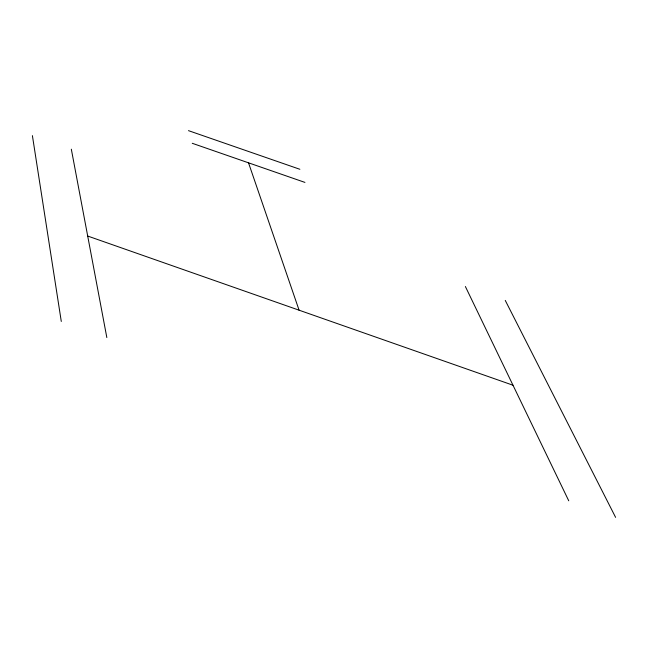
<?xml version="1.0" encoding="UTF-8"?>
<svg xmlns="http://www.w3.org/2000/svg" width="648" height="648" viewBox="0 0 648 648"><rect width="100%" height="100%" fill="white"/><g stroke="black" fill="none" stroke-linecap="round" stroke-linejoin="round"><path stroke-width="0.97" d="M188.479 130.645L299.87 169.282M192.254 143.289L304.949 182.412M87.699 236.042L512.989 385.22M505.262 300.421L615.6 517.355M465.377 286.521L568.75 500.799M248.516 162.818L299.084 310.19M71.329 149.202L106.831 337.543M32.4 135.635L61.285 321.449"/></g></svg>
